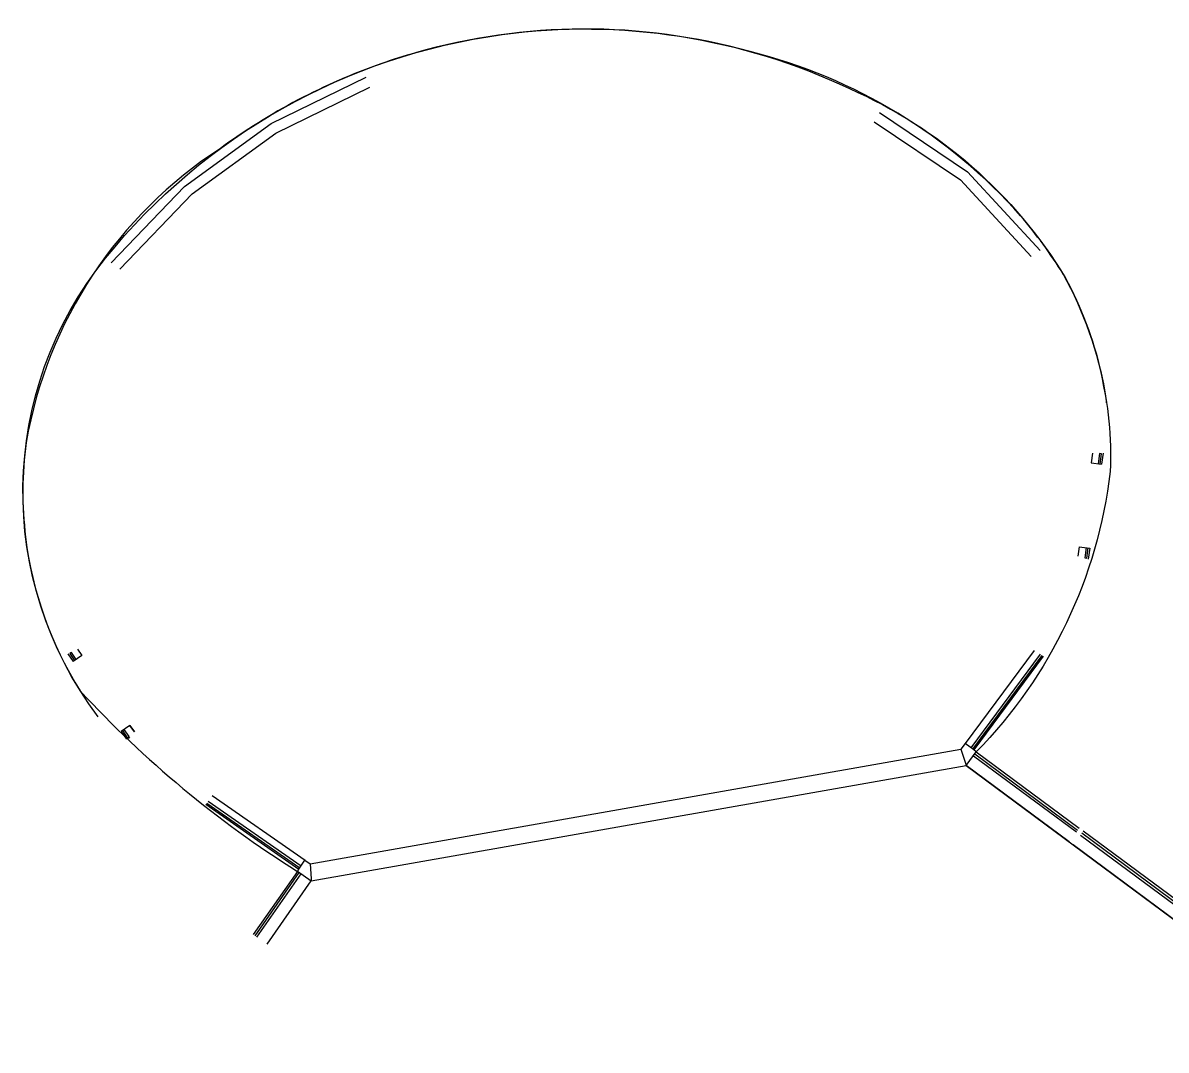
# Model space of a CAD drawing. Header units: millimetres. Extents: x 11680833 to 11851339, y -6212777 to -6078411.
# Drawn here: x 11715977 to 11729462, y -6204337 to -6192222 of the extents above; entities that cross this region are included whole.
import ezdxf

# ---------------------------------------------------------------- set-up
doc = ezdxf.new("R2010")
doc.units = ezdxf.units.MM
doc.header["$LTSCALE"] = 10
for name, color, linetype in [('A-GLAZ', 140, 'Continuous'), ('A-GLAZ-CWMG', 3, 'Continuous'), ('A-WALL', 7, 'Continuous'), ('A—\\M+5C3C5\\M+5B4B0', 135, 'Continuous'), ('E1-RI-2F$0$A-WALL', 7, 'Continuous')]:
    doc.layers.add(name, color=color, linetype=linetype)

msp = doc.modelspace()

# ---------------------------------------------------------------- linework, layer by layer
at = {"layer": 'A-GLAZ'}
for p, q in [((11728675, -6197299), (11728658, -6197421)), ((11728700, -6197303), (11728675, -6197299)), ((11728683, -6197424), (11728700, -6197303)), ((11728518, -6198411), (11728501, -6198533)), ((11728526, -6198537), (11728543, -6198415)), ((11728501, -6198533), (11728526, -6198537)), ((11716550, -6199646), (11716529, -6199660)), ((11716529, -6199660), (11716586, -6199744)), ((11716607, -6199730), (11716550, -6199646)), ((11727974, -6199669), (11727157, -6200771)), ((11727996, -6199682), (11727177, -6200786)), ((11717151, -6200569), (11717209, -6200653)), ((11717230, -6200638), (11717172, -6200555)), ((11717209, -6200653), (11717230, -6200638)), ((11727189, -6200865), (11728403, -6201764)), ((11727204, -6200844), (11728418, -6201744)), ((11727103, -6200980), (11731630, -6204337)), ((11718148, -6201423), (11719243, -6202186)), ((11718163, -6201402), (11719258, -6202165)), ((11718718, -6202989), (11719237, -6202244)), ((11718738, -6203004), (11719258, -6202259))]:
    msp.add_line(p, q, dxfattribs=at)
at = {"layer": 'A-GLAZ-CWMG', "color": 8}
for p, q in [((11718906, -6193410), (11720025, -6192862)), ((11718961, -6193522), (11720070, -6192979)), ((11726080, -6193278), (11727120, -6193978)), ((11717885, -6194153), (11718906, -6193410)), ((11726019, -6193388), (11727038, -6194073)), ((11717975, -6194240), (11718961, -6193522)), ((11727120, -6193978), (11727975, -6194907)), ((11717019, -6195052), (11717885, -6194153)), ((11727038, -6194073), (11727871, -6194978)), ((11717119, -6195128), (11717975, -6194240)), ((11728593, -6197297), (11728577, -6197410)), ((11728719, -6197296), (11728701, -6197427)), ((11728577, -6197410), (11728701, -6197427)), ((11728437, -6198400), (11728421, -6198512)), ((11728437, -6198400), (11728561, -6198417)), ((11728561, -6198417), (11728543, -6198548)), ((11716509, -6199663), (11716571, -6199754)), ((11716674, -6199684), (11716571, -6199754)), ((11716622, -6199607), (11716674, -6199684)), ((11727904, -6199626), (11727091, -6200722)), ((11728012, -6199690), (11727192, -6200797)), ((11717240, -6200508), (11717136, -6200579)), ((11717136, -6200579), (11717199, -6200670)), ((11717240, -6200508), (11717292, -6200585)), ((11727222, -6200820), (11728436, -6201720)), ((11728317, -6201880), (11727103, -6200980)), ((11718134, -6201435), (11719233, -6202201)), ((11718210, -6201335), (11719305, -6202098)), ((11719215, -6202229), (11718693, -6202972)), ((11718857, -6203086), (11719376, -6202341))]:
    msp.add_line(p, q, dxfattribs=at)
for points in [[(11716865, -6200405, -0.344286), (11716953, -6194996, -0.191342), (11721632, -6192360, -0.14553), (11725726, -6192998, -0.153948), (11728272, -6195227, -0.134552), (11728802, -6197513, -0.165905), (11727222, -6200820, -0.091339)], [(11728760, -6196703, 0.005645), (11728745, -6196605, 0.086427), (11728250, -6195190, 0.038228), (11727744, -6194497, 0.151205), (11724555, -6192561, 0.138406), (11720609, -6192575, 0.014442), (11720209, -6192702, 0.074198), (11718309, -6193702, 0.209256), (11716016, -6197171, 0.063761), (11716009, -6198287, 0.110799), (11716654, -6200100, 0.066497), (11719215, -6202229)]]:
    msp.add_lwpolyline(points, format="xyb", dxfattribs=at)
at = {"layer": 'A-GLAZ-CWMG'}
for points in [[(11727192, -6200797), (11727192, -6200797), (11727091, -6200722), (11727042, -6200788), (11727094, -6200951), (11727103, -6200980), (11727222, -6200820), (11727192, -6200797)], [(11719233, -6202201), (11719304, -6202098), (11719367, -6202141), (11719377, -6202316), (11719378, -6202343), (11719215, -6202229), (11719233, -6202201)], [(11719233, -6202201), (11719304, -6202098), (11719367, -6202141), (11719377, -6202316), (11719378, -6202343), (11719215, -6202229), (11719233, -6202201)]]:
    msp.add_lwpolyline(points, dxfattribs=at)
at = {"layer": 'A-WALL'}
for p, q in [((11717975, -6194240), (11718961, -6193522)), ((11719367, -6202141), (11727042, -6200788)), ((11719367, -6202141), (11727042, -6200788)), ((11719378, -6202342), (11727103, -6200980)), ((11719378, -6202342), (11727103, -6200980))]:
    msp.add_line(p, q, dxfattribs=at)
msp.add_lwpolyline([(11717292, -6200585), (11717240, -6200508)], dxfattribs=at)
at = {"layer": 'A—\\M+5C3C5\\M+5B4B0'}
for p, q in [((11717240, -6200508), (11717136, -6200579)), ((11717136, -6200579), (11717199, -6200670)), ((11717151, -6200569), (11717209, -6200653)), ((11717230, -6200638), (11717172, -6200555)), ((11717240, -6200508), (11717292, -6200585)), ((11717209, -6200653), (11717230, -6200638)), ((11717233, -6200642), (11717217, -6200662)), ((11728451, -6201800), (11729809, -6202807)), ((11729824, -6202786), (11728466, -6201780)), ((11729842, -6202762), (11728484, -6201755)), ((11729723, -6202923), (11728365, -6201916))]:
    msp.add_line(p, q, dxfattribs=at)
at = {"layer": 'A—\\M+5C3C5\\M+5B4B0', "color": 8}
msp.add_lwpolyline([(11736176, -6199959, 0.05296), (11736098, -6197319, 0.262128), (11725663, -6183449, 0.143294), (11718669, -6182534, 0.143294)], format="xyb", dxfattribs=at)
at = {"layer": 'A—\\M+5C3C5\\M+5B4B0'}
msp.add_lwpolyline([(11717292, -6200585), (11717240, -6200508)], dxfattribs=at)
at = {"layer": 'E1-RI-2F$0$A-WALL'}
for radius, start, end in [(17742, 7.5756, 66.3356), (16991, 7.576, 66.3352)]:
    msp.add_arc((11718561, -6199652), radius, start, end, dxfattribs=at)

doc.saveas('drawing.dxf')
